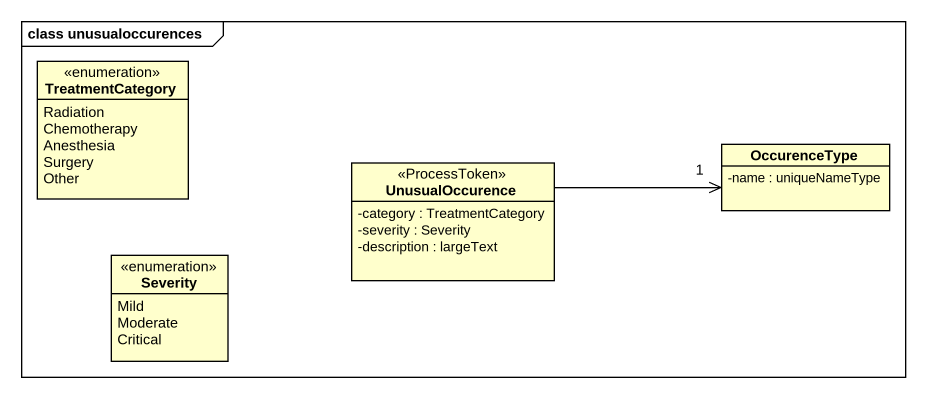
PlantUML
@startuml
mainframe class unusualoccurences
hide circle
hide empty members
skinparam classAttributeIconSize 0
enum TreatmentCategory {
  Radiation
  Chemotherapy
  Anesthesia
  Surgery
  Other
}
class UnusualOccurence <<ProcessToken>> {
  -category : TreatmentCategory
  -severity : Severity
  -description : largeText
}
class OccurenceType {
  -name : uniqueNameType
}
enum Severity {
  Mild
  Moderate
  Critical
}
UnusualOccurence -right-> "1" OccurenceType
@enduml
